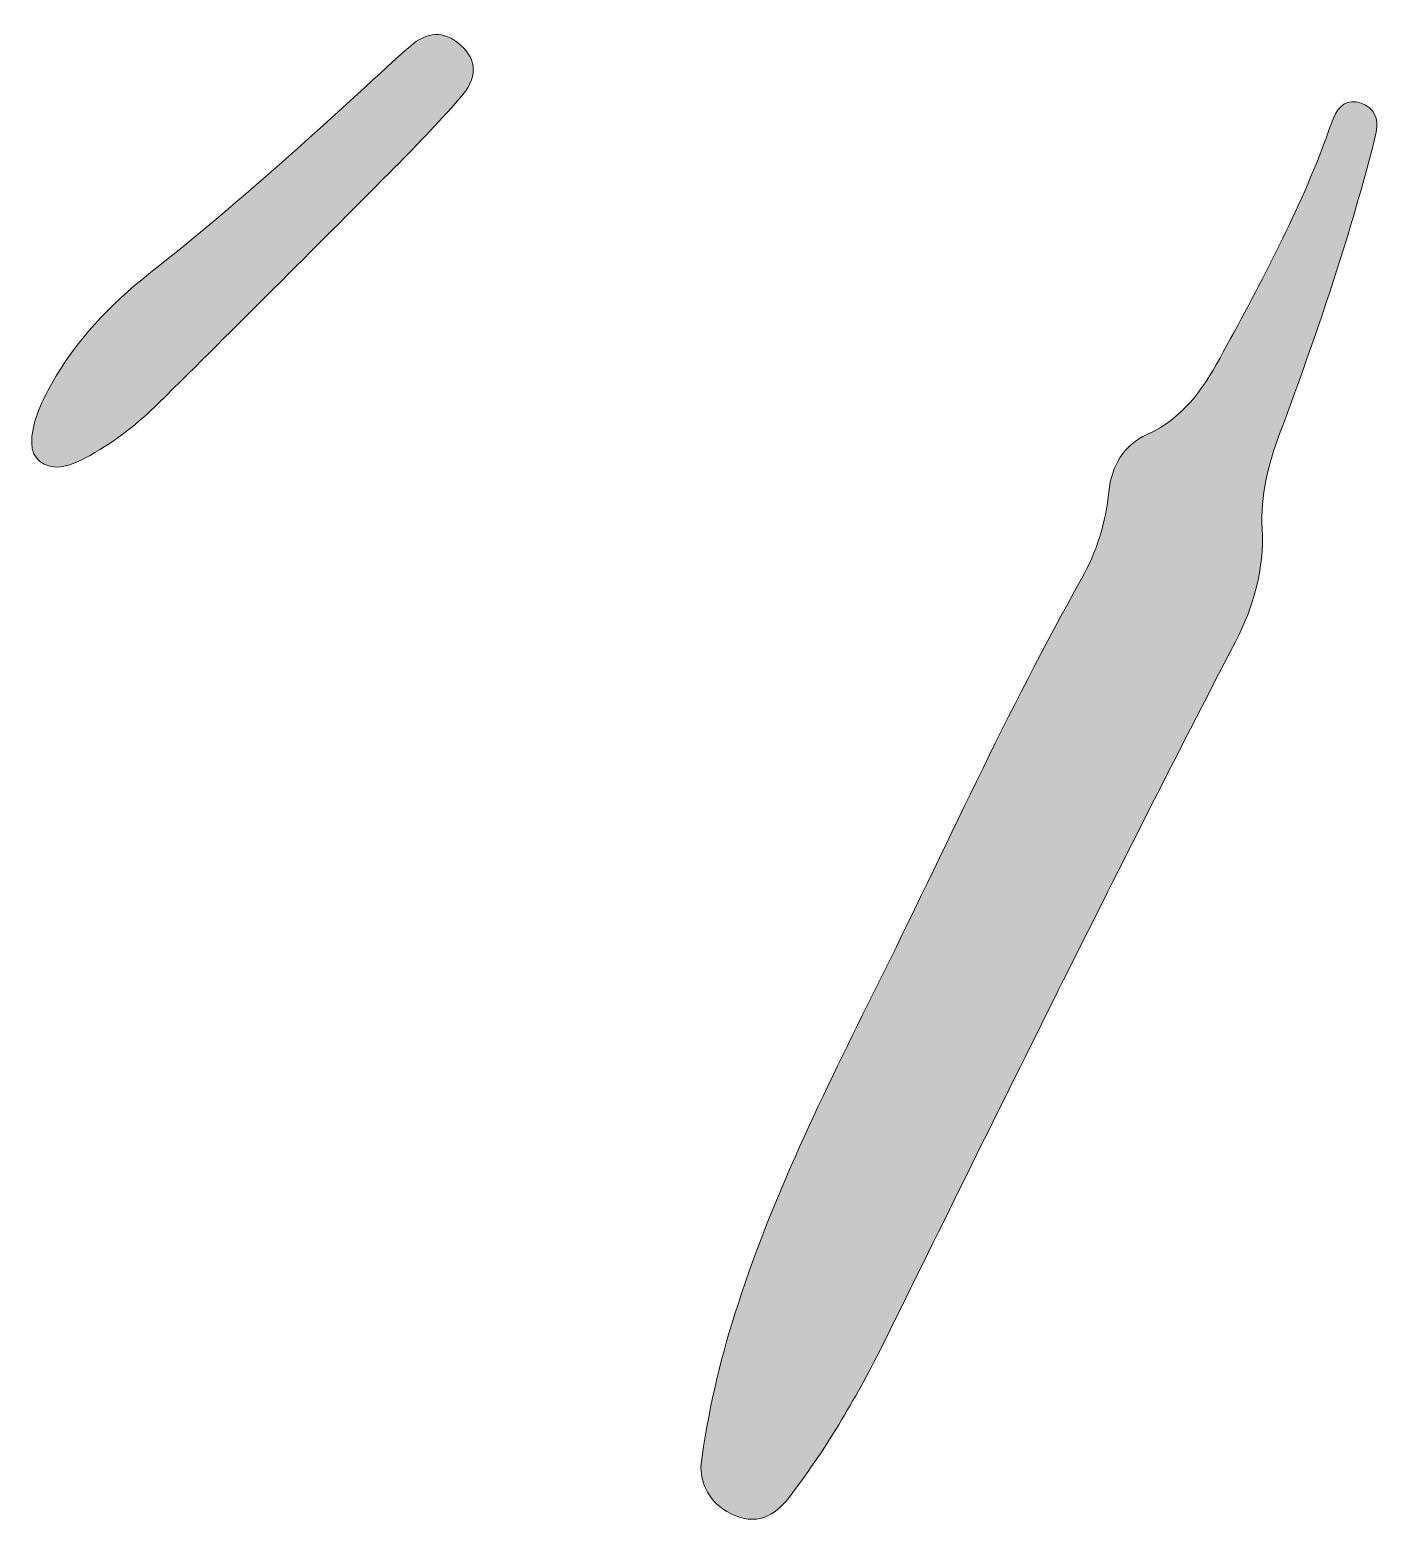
# Model space of a CAD drawing. Header units: inches. Extents: x 97 to 983, y -1036 to -44.
# Drawn here: x 350.3 to 438.7, y -1002.7 to -904.6 of the extents above; entities that cross this region are included whole.
import ezdxf

# ---------------------------------------------------------------- set-up
doc = ezdxf.new("R2010")
doc.units = ezdxf.units.IN
doc.header["$MEASUREMENT"] = 0
doc.layers.add('Layer 1', color=7, linetype='Continuous')

# ---------------------------------------------------------------- blocks, each defined once
blk = doc.blocks.new('block 2')
at = {"layer": 'Layer 1', "true_color": 0xffffff}
h = blk.add_hatch(color=7, dxfattribs=at)
h.dxf.hatch_style = 2
edge = h.paths.add_edge_path()
edge.add_spline(control_points=[(375.23, -905.694), (374.893, -905.985), (374.553, -906.274), (374.226, -906.576), (368.994, -911.42), (363.713, -916.204), (358.108, -920.625), (355.565, -922.632), (353.328, -924.974), (351.726, -927.843), (351.127, -928.917), (350.585, -930.019), (350.446, -931.263), (350.311, -932.468), (350.824, -933.178), (352.021, -933.293), (352.871, -933.247), (353.557, -932.898), (354.246, -932.515), (355.916, -931.586), (357.406, -930.414), (358.752, -929.082), (363.817, -924.068), (368.855, -919.028), (373.881, -913.975), (375.452, -912.396), (376.997, -910.785), (378.469, -909.116), (379.649, -907.778), (379.62, -906.622), (378.515, -905.626), (377.417, -904.636), (376.305, -904.766), (375.23, -905.694)], knot_values=[0, 0, 0, 0, 1, 1, 1, 2, 2, 2, 3, 3, 3, 4, 4, 4, 5, 5, 5, 6, 6, 6, 7, 7, 7, 8, 8, 8, 9, 9, 9, 10, 10, 10, 11, 11, 11, 11], degree=3, periodic=1)
h = blk.add_hatch(color=7, dxfattribs=at)
h.dxf.hatch_style = 2
edge = h.paths.add_edge_path()
edge.add_spline(control_points=[(437.51, -909.439), (436.602, -909.106), (436.02, -909.609), (435.686, -910.428), (435.475, -910.944), (435.31, -911.479), (435.114, -912.001), (433.255, -916.931), (430.764, -921.557), (428.241, -926.162), (427.111, -928.224), (425.793, -930.122), (423.473, -931.156), (421.976, -931.823), (421.155, -933.174), (420.981, -934.883), (420.774, -936.903), (420.19, -938.831), (419.192, -940.604), (414.309, -949.28), (410.239, -958.362), (405.806, -967.262), (402.319, -974.263), (398.843, -981.272), (396.488, -988.767), (395.481, -991.974), (394.704, -995.227), (394.258, -998.788), (394.299, -1000.155), (394.955, -1001.345), (396.48, -1001.98), (398.157, -1002.679), (399.268, -1001.837), (400.203, -1000.593), (402.56, -997.455), (404.547, -994.086), (406.282, -990.573), (413.852, -975.245), (421.395, -959.903), (429.272, -944.729), (430.48, -942.4), (431.163, -939.96), (431.025, -937.319), (430.912, -935.158), (431.416, -933.129), (432.168, -931.109), (434.311, -925.35), (436.318, -919.543), (437.917, -913.604), (438.12, -912.849), (438.331, -912.095), (438.493, -911.331), (438.68, -910.45), (438.351, -909.748), (437.51, -909.439)], knot_values=[0, 0, 0, 0, 1, 1, 1, 2, 2, 2, 3, 3, 3, 4, 4, 4, 5, 5, 5, 6, 6, 6, 7, 7, 7, 8, 8, 8, 9, 9, 9, 10, 10, 10, 11, 11, 11, 12, 12, 12, 13, 13, 13, 14, 14, 14, 15, 15, 15, 16, 16, 16, 17, 17, 17, 18, 18, 18, 18], degree=3, periodic=1)
at = {"layer": 'Layer 1', "lineweight": 0}
for points, knots in [([(375.23, -905.694), (374.893, -905.985), (374.553, -906.274), (374.226, -906.576), (368.994, -911.42), (363.713, -916.204), (358.108, -920.625), (355.565, -922.632), (353.328, -924.974), (351.726, -927.843), (351.127, -928.917), (350.585, -930.019), (350.446, -931.263), (350.311, -932.468), (350.824, -933.178), (352.021, -933.293), (352.871, -933.247), (353.557, -932.898), (354.246, -932.515), (355.916, -931.586), (357.406, -930.414), (358.752, -929.082), (363.817, -924.068), (368.855, -919.028), (373.881, -913.975), (375.452, -912.396), (376.997, -910.785), (378.469, -909.116), (379.649, -907.778), (379.62, -906.622), (378.515, -905.626), (377.417, -904.636), (376.305, -904.766), (375.23, -905.694)], [0, 0, 0, 0, 1, 1, 1, 2, 2, 2, 3, 3, 3, 4, 4, 4, 5, 5, 5, 6, 6, 6, 7, 7, 7, 8, 8, 8, 9, 9, 9, 10, 10, 10, 11, 11, 11, 11]), ([(437.51, -909.439), (436.602, -909.106), (436.02, -909.609), (435.686, -910.428), (435.475, -910.944), (435.31, -911.479), (435.114, -912.001), (433.255, -916.931), (430.764, -921.557), (428.241, -926.162), (427.111, -928.224), (425.793, -930.122), (423.473, -931.156), (421.976, -931.823), (421.155, -933.174), (420.981, -934.883), (420.774, -936.903), (420.19, -938.831), (419.192, -940.604), (414.309, -949.28), (410.239, -958.362), (405.806, -967.262), (402.319, -974.263), (398.843, -981.272), (396.488, -988.767), (395.481, -991.974), (394.704, -995.227), (394.258, -998.788), (394.299, -1000.155), (394.955, -1001.345), (396.48, -1001.98), (398.157, -1002.679), (399.268, -1001.837), (400.203, -1000.593), (402.56, -997.455), (404.547, -994.086), (406.282, -990.573), (413.852, -975.245), (421.395, -959.903), (429.272, -944.729), (430.48, -942.4), (431.163, -939.96), (431.025, -937.319), (430.912, -935.158), (431.416, -933.129), (432.168, -931.109), (434.311, -925.35), (436.318, -919.543), (437.917, -913.604), (438.12, -912.849), (438.331, -912.095), (438.493, -911.331), (438.68, -910.45), (438.351, -909.748), (437.51, -909.439)], [0, 0, 0, 0, 1, 1, 1, 2, 2, 2, 3, 3, 3, 4, 4, 4, 5, 5, 5, 6, 6, 6, 7, 7, 7, 8, 8, 8, 9, 9, 9, 10, 10, 10, 11, 11, 11, 12, 12, 12, 13, 13, 13, 14, 14, 14, 15, 15, 15, 16, 16, 16, 17, 17, 17, 18, 18, 18, 18])]:
    blk.add_open_spline(points, degree=3, knots=knots, dxfattribs=at)

msp = doc.modelspace()

# ---------------------------------------------------------------- block references
at = {"layer": 'Layer 1'}
msp.add_blockref('block 2', (0, 0), dxfattribs=at)

doc.saveas('drawing.dxf')
